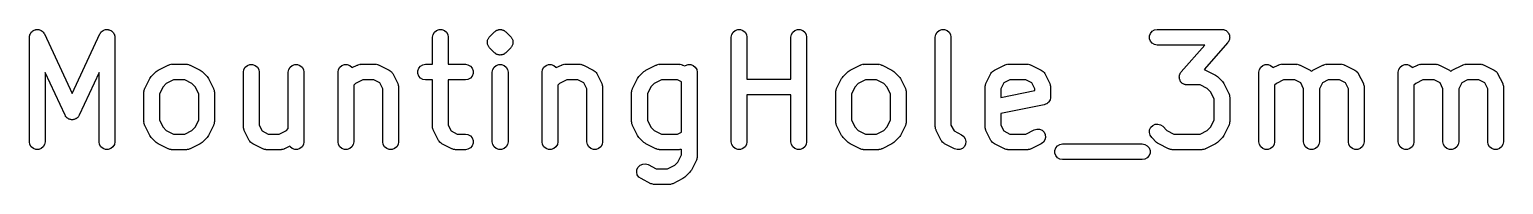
# Model space of a CAD drawing. Extents: x 10 to 287, y -200 to -10.
# Drawn here: x 202.45 to 216.55, y -132.11 to -130.63 of the extents above; entities that cross this region are included whole.
import ezdxf

# ---------------------------------------------------------------- set-up
doc = ezdxf.new("R2010")
doc.units = 0
doc.header["$MEASUREMENT"] = 0
doc.layers.add('BLACK', color=7, linetype='CONTINUOUS')

msp = doc.modelspace()

# ---------------------------------------------------------------- linework, layer by layer
at = {"layer": 'Black'}
for p, q in [((202.45, -130.704), (202.451, -130.694)), ((202.45, -131.704), (202.45, -130.704)), ((202.451, -130.694), (202.452, -130.684)), ((202.452, -130.684), (202.454, -130.681)), ((202.454, -130.678), (202.459, -130.67)), ((202.454, -130.681), (202.454, -130.678)), ((202.459, -130.67), (202.463, -130.661)), ((202.463, -130.661), (202.465, -130.658)), ((202.465, -130.658), (202.467, -130.655)), ((202.467, -130.655), (202.475, -130.649)), ((202.475, -130.649), (202.482, -130.642)), ((202.482, -130.642), (202.485, -130.641)), ((202.485, -130.641), (202.487, -130.639)), ((202.487, -130.639), (202.496, -130.635)), ((202.496, -130.635), (202.505, -130.631)), ((202.505, -130.631), (202.508, -130.631)), ((202.508, -130.631), (202.512, -130.63)), ((202.512, -130.63), (202.521, -130.63)), ((202.521, -130.63), (202.531, -130.629)), ((202.531, -130.629), (202.534, -130.63)), ((202.534, -130.63), (202.538, -130.63)), ((202.538, -130.63), (202.547, -130.633)), ((202.547, -130.633), (202.556, -130.636)), ((202.556, -130.636), (202.559, -130.638)), ((202.559, -130.638), (202.562, -130.639)), ((202.562, -130.639), (202.57, -130.645)), ((202.57, -130.645), (202.578, -130.651)), ((202.578, -130.651), (202.579, -130.653)), ((202.579, -130.653), (202.582, -130.655)), ((202.582, -130.655), (202.587, -130.664)), ((202.587, -130.664), (202.593, -130.672)), ((202.593, -130.672), (202.858, -131.241)), ((202.858, -131.241), (203.123, -130.672)), ((203.123, -130.672), (203.129, -130.664)), ((203.129, -130.664), (203.134, -130.655)), ((203.134, -130.655), (203.136, -130.653)), ((203.136, -130.653), (203.138, -130.651)), ((203.138, -130.651), (203.146, -130.645)), ((203.146, -130.645), (203.154, -130.639)), ((203.154, -130.639), (203.157, -130.638)), ((203.157, -130.638), (203.16, -130.636)), ((203.16, -130.636), (203.169, -130.633)), ((203.169, -130.633), (203.178, -130.63)), ((203.178, -130.63), (203.182, -130.63)), ((203.182, -130.63), (203.185, -130.629)), ((203.185, -130.629), (203.194, -130.63)), ((203.194, -130.63), (203.204, -130.63)), ((203.204, -130.63), (203.207, -130.631)), ((203.207, -130.631), (203.211, -130.631)), ((203.211, -130.631), (203.22, -130.635)), ((203.22, -130.635), (203.229, -130.639)), ((203.229, -130.639), (203.231, -130.641)), ((203.231, -130.641), (203.234, -130.642)), ((203.234, -130.642), (203.241, -130.649)), ((203.241, -130.649), (203.249, -130.655)), ((203.249, -130.655), (203.25, -130.658)), ((203.25, -130.658), (203.253, -130.661)), ((203.253, -130.661), (203.257, -130.67)), ((203.257, -130.67), (203.262, -130.678)), ((203.262, -130.678), (203.262, -130.681)), ((203.262, -130.681), (203.264, -130.684)), ((203.264, -130.684), (203.265, -130.694)), ((203.265, -130.694), (203.266, -130.704)), ((203.266, -130.704), (203.266, -131.704)), ((206.307, -130.704), (206.311, -130.678)), ((206.307, -130.962), (206.307, -130.704)), ((206.311, -130.678), (206.324, -130.655)), ((206.324, -130.655), (206.344, -130.639)), ((206.344, -130.639), (206.369, -130.63)), ((206.369, -130.63), (206.395, -130.63)), ((206.395, -130.63), (206.419, -130.639)), ((206.419, -130.639), (206.439, -130.655)), ((206.439, -130.655), (206.452, -130.678)), ((206.452, -130.678), (206.457, -130.704)), ((206.457, -130.704), (206.457, -130.962)), ((206.836, -130.726), (206.838, -130.72)), ((206.838, -130.72), (206.841, -130.714)), ((206.841, -130.714), (206.844, -130.708)), ((206.844, -130.708), (206.849, -130.704)), ((206.849, -130.704), (206.852, -130.698)), ((206.852, -130.698), (206.9, -130.651)), ((206.9, -130.651), (206.905, -130.647)), ((206.905, -130.647), (206.91, -130.642)), ((206.91, -130.642), (206.913, -130.641)), ((206.913, -130.641), (206.916, -130.639)), ((206.916, -130.639), (206.919, -130.638)), ((206.919, -130.638), (206.921, -130.636)), ((206.921, -130.636), (206.928, -130.634)), ((206.928, -130.634), (206.934, -130.631)), ((206.934, -130.631), (206.937, -130.631)), ((206.937, -130.631), (206.94, -130.63)), ((206.94, -130.63), (206.943, -130.63)), ((206.943, -130.63), (206.947, -130.629)), ((206.947, -130.629), (206.953, -130.629)), ((206.953, -130.629), (206.96, -130.629)), ((206.96, -130.629), (206.963, -130.63)), ((206.963, -130.63), (206.966, -130.63)), ((206.966, -130.63), (206.969, -130.631)), ((206.969, -130.631), (206.973, -130.631)), ((206.973, -130.631), (206.978, -130.634)), ((206.978, -130.634), (206.985, -130.636)), ((206.985, -130.636), (206.988, -130.638)), ((206.988, -130.638), (206.991, -130.639)), ((206.991, -130.639), (206.993, -130.641)), ((206.993, -130.641), (206.996, -130.642)), ((206.996, -130.642), (207.001, -130.647)), ((207.001, -130.647), (207.006, -130.651)), ((207.006, -130.651), (207.054, -130.698)), ((207.054, -130.698), (207.058, -130.704)), ((207.058, -130.704), (207.062, -130.708)), ((207.062, -130.708), (207.065, -130.714)), ((207.065, -130.714), (207.069, -130.72)), ((207.069, -130.72), (207.07, -130.726)), ((209.164, -130.704), (209.168, -130.678)), ((209.164, -131.704), (209.164, -130.704)), ((209.168, -130.678), (209.181, -130.655)), ((209.181, -130.655), (209.201, -130.639)), ((209.201, -130.639), (209.226, -130.63)), ((209.226, -130.63), (209.252, -130.63)), ((209.252, -130.63), (209.276, -130.639)), ((209.276, -130.639), (209.296, -130.655)), ((209.296, -130.655), (209.309, -130.678)), ((209.309, -130.678), (209.314, -130.704)), ((209.314, -130.704), (209.314, -131.105)), ((209.735, -130.704), (209.74, -130.678)), ((209.735, -131.105), (209.735, -130.704)), ((209.74, -130.678), (209.753, -130.655)), ((209.753, -130.655), (209.773, -130.639)), ((209.773, -130.639), (209.797, -130.63)), ((209.797, -130.63), (209.823, -130.63)), ((209.823, -130.63), (209.848, -130.639)), ((209.848, -130.639), (209.868, -130.655)), ((209.868, -130.655), (209.881, -130.678)), ((209.881, -130.678), (209.885, -130.704)), ((209.885, -130.704), (209.885, -131.704)), ((211.116, -130.704), (211.121, -130.678)), ((211.116, -131.561), (211.116, -130.704)), ((211.121, -130.678), (211.134, -130.655)), ((211.134, -130.655), (211.154, -130.639)), ((211.154, -130.639), (211.178, -130.63)), ((211.178, -130.63), (211.204, -130.63)), ((211.204, -130.63), (211.229, -130.639)), ((211.229, -130.639), (211.249, -130.655)), ((211.249, -130.655), (211.262, -130.678)), ((211.262, -130.678), (211.266, -130.704)), ((211.266, -130.704), (211.266, -131.543)), ((213.165, -130.691), (213.174, -130.666)), ((213.165, -130.717), (213.165, -130.691)), ((213.174, -130.741), (213.165, -130.717)), ((213.174, -130.666), (213.191, -130.646)), ((213.191, -130.646), (213.213, -130.633)), ((213.213, -130.633), (213.239, -130.629)), ((213.239, -130.629), (213.858, -130.629)), ((213.858, -130.629), (213.865, -130.63)), ((213.865, -130.63), (213.872, -130.63)), ((213.872, -130.63), (213.878, -130.632)), ((213.878, -130.632), (213.884, -130.633)), ((213.884, -130.633), (213.89, -130.637)), ((213.89, -130.637), (213.897, -130.639)), ((213.897, -130.639), (213.901, -130.643)), ((213.901, -130.643), (213.906, -130.646)), ((213.906, -130.646), (213.911, -130.652)), ((213.911, -130.652), (213.916, -130.657)), ((213.916, -130.657), (213.919, -130.662)), ((213.919, -130.662), (213.923, -130.666)), ((213.923, -130.666), (213.925, -130.673)), ((213.925, -130.673), (213.929, -130.679)), ((213.929, -130.724), (213.928, -130.731)), ((213.929, -130.679), (213.93, -130.685)), ((213.932, -130.717), (213.929, -130.724)), ((213.93, -130.685), (213.932, -130.691)), ((213.932, -130.691), (213.932, -130.698)), ((213.932, -130.698), (213.933, -130.705)), ((213.933, -130.705), (213.932, -130.711)), ((213.932, -130.711), (213.932, -130.717)), ((206.831, -130.745), (206.833, -130.738)), ((206.831, -130.751), (206.831, -130.745)), ((206.831, -130.758), (206.831, -130.751)), ((206.833, -130.764), (206.831, -130.758)), ((206.833, -130.732), (206.836, -130.726)), ((206.833, -130.738), (206.833, -130.732)), ((206.833, -130.771), (206.833, -130.764)), ((206.836, -130.777), (206.833, -130.771)), ((206.838, -130.783), (206.836, -130.777)), ((206.841, -130.788), (206.838, -130.783)), ((206.844, -130.794), (206.841, -130.788)), ((206.849, -130.799), (206.844, -130.794)), ((206.852, -130.804), (206.849, -130.799)), ((206.9, -130.852), (206.852, -130.804)), ((206.905, -130.856), (206.9, -130.852)), ((206.91, -130.86), (206.905, -130.856)), ((206.913, -130.862), (206.91, -130.86)), ((206.916, -130.864), (206.913, -130.862)), ((206.919, -130.865), (206.916, -130.864)), ((206.921, -130.867), (206.919, -130.865)), ((206.988, -130.865), (206.985, -130.867)), ((206.991, -130.864), (206.988, -130.865)), ((206.993, -130.862), (206.991, -130.864)), ((206.996, -130.86), (206.993, -130.862)), ((207.001, -130.856), (206.996, -130.86)), ((207.006, -130.852), (207.001, -130.856)), ((207.054, -130.804), (207.006, -130.852)), ((207.058, -130.799), (207.054, -130.804)), ((207.062, -130.794), (207.058, -130.799)), ((207.065, -130.788), (207.062, -130.794)), ((207.069, -130.783), (207.065, -130.788)), ((207.07, -130.777), (207.069, -130.783)), ((207.07, -130.726), (207.073, -130.732)), ((207.073, -130.771), (207.07, -130.777)), ((207.073, -130.732), (207.074, -130.738)), ((207.074, -130.764), (207.073, -130.771)), ((207.074, -130.738), (207.075, -130.745)), ((207.075, -130.758), (207.074, -130.764)), ((207.075, -130.745), (207.075, -130.751)), ((207.075, -130.751), (207.075, -130.758)), ((213.191, -130.761), (213.174, -130.741)), ((213.213, -130.774), (213.191, -130.761)), ((213.239, -130.779), (213.213, -130.774)), ((213.693, -130.779), (213.239, -130.779)), ((213.468, -131.035), (213.693, -130.779)), ((213.914, -130.753), (213.687, -131.013)), ((213.918, -130.747), (213.914, -130.753)), ((213.923, -130.741), (213.918, -130.747)), ((213.925, -130.736), (213.923, -130.741)), ((213.928, -130.731), (213.925, -130.736)), ((203.682, -131.018), (203.777, -130.97)), ((203.777, -130.97), (203.781, -130.969)), ((203.781, -130.969), (203.785, -130.966)), ((203.785, -130.966), (203.793, -130.965)), ((203.793, -130.965), (203.802, -130.962)), ((203.802, -130.962), (203.806, -130.963)), ((203.806, -130.963), (203.81, -130.962)), ((203.81, -130.962), (203.953, -130.962)), ((203.953, -130.962), (203.957, -130.963)), ((203.957, -130.963), (203.962, -130.962)), ((203.962, -130.962), (203.97, -130.965)), ((203.97, -130.965), (203.979, -130.966)), ((203.979, -130.966), (203.983, -130.969)), ((203.983, -130.969), (203.987, -130.97)), ((203.987, -130.97), (204.082, -131.018)), ((204.502, -131.011), (204.515, -130.989)), ((204.515, -130.989), (204.535, -130.972)), ((204.535, -130.972), (204.559, -130.963)), ((204.559, -130.963), (204.585, -130.963)), ((204.585, -130.963), (204.61, -130.972)), ((204.61, -130.972), (204.63, -130.989)), ((204.63, -130.989), (204.643, -131.011)), ((204.93, -131.011), (204.943, -130.989)), ((204.943, -130.989), (204.963, -130.972)), ((204.963, -130.972), (204.988, -130.963)), ((204.988, -130.963), (205.014, -130.963)), ((205.014, -130.963), (205.038, -130.972)), ((205.038, -130.972), (205.058, -130.989)), ((205.058, -130.989), (205.071, -131.011)), ((205.406, -131.011), (205.419, -130.989)), ((205.419, -130.989), (205.439, -130.972)), ((205.439, -130.972), (205.464, -130.963)), ((205.464, -130.963), (205.49, -130.963)), ((205.49, -130.963), (205.514, -130.972)), ((205.514, -130.972), (205.534, -130.989)), ((205.534, -130.989), (205.538, -130.994)), ((205.538, -130.994), (205.586, -130.97)), ((205.586, -130.97), (205.59, -130.969)), ((205.59, -130.969), (205.594, -130.966)), ((205.594, -130.966), (205.603, -130.965)), ((205.603, -130.965), (205.611, -130.962)), ((205.611, -130.962), (205.616, -130.963)), ((205.616, -130.963), (205.62, -130.962)), ((205.62, -130.962), (205.763, -130.962)), ((205.763, -130.962), (205.767, -130.963)), ((205.767, -130.963), (205.771, -130.962)), ((205.771, -130.962), (205.78, -130.965)), ((205.78, -130.965), (205.788, -130.966)), ((205.788, -130.966), (205.792, -130.969)), ((205.792, -130.969), (205.796, -130.97)), ((205.796, -130.97), (205.891, -131.018)), ((206.165, -131.024), (206.174, -130.999)), ((206.174, -130.999), (206.191, -130.98)), ((206.191, -130.98), (206.213, -130.966)), ((206.213, -130.966), (206.239, -130.962)), ((206.239, -130.962), (206.307, -130.962)), ((206.457, -130.962), (206.62, -130.962)), ((206.62, -130.962), (206.645, -130.966)), ((206.645, -130.966), (206.668, -130.98)), ((206.668, -130.98), (206.685, -130.999)), ((206.685, -130.999), (206.694, -131.024)), ((206.883, -131.011), (206.896, -130.989)), ((206.896, -130.989), (206.916, -130.972)), ((206.916, -130.972), (206.94, -130.963)), ((206.928, -130.869), (206.921, -130.867)), ((206.934, -130.871), (206.928, -130.869)), ((206.937, -130.872), (206.934, -130.871)), ((206.94, -130.873), (206.937, -130.872)), ((206.943, -130.873), (206.94, -130.873)), ((206.94, -130.963), (206.966, -130.963)), ((206.947, -130.874), (206.943, -130.873)), ((206.953, -130.873), (206.947, -130.874)), ((206.96, -130.874), (206.953, -130.873)), ((206.963, -130.873), (206.96, -130.874)), ((206.966, -130.873), (206.963, -130.873)), ((206.969, -130.872), (206.966, -130.873)), ((206.966, -130.963), (206.991, -130.972)), ((206.973, -130.871), (206.969, -130.872)), ((206.978, -130.869), (206.973, -130.871)), ((206.985, -130.867), (206.978, -130.869)), ((206.991, -130.972), (207.011, -130.989)), ((207.011, -130.989), (207.024, -131.011)), ((207.359, -131.011), (207.372, -130.989)), ((207.372, -130.989), (207.392, -130.972)), ((207.392, -130.972), (207.416, -130.963)), ((207.416, -130.963), (207.442, -130.963)), ((207.442, -130.963), (207.467, -130.972)), ((207.467, -130.972), (207.487, -130.989)), ((207.487, -130.989), (207.49, -130.994)), ((207.49, -130.994), (207.539, -130.97)), ((207.539, -130.97), (207.543, -130.969)), ((207.543, -130.969), (207.547, -130.966)), ((207.547, -130.966), (207.555, -130.965)), ((207.555, -130.965), (207.564, -130.962)), ((207.564, -130.962), (207.568, -130.963)), ((207.568, -130.963), (207.572, -130.962)), ((207.572, -130.962), (207.715, -130.962)), ((207.715, -130.962), (207.719, -130.963)), ((207.719, -130.963), (207.724, -130.962)), ((207.724, -130.962), (207.732, -130.965)), ((207.732, -130.965), (207.741, -130.966)), ((207.741, -130.966), (207.744, -130.969)), ((207.744, -130.969), (207.749, -130.97)), ((207.749, -130.97), (207.844, -131.018)), ((208.348, -131.018), (208.443, -130.97)), ((208.443, -130.97), (208.448, -130.969)), ((208.448, -130.969), (208.451, -130.966)), ((208.451, -130.966), (208.46, -130.965)), ((208.46, -130.965), (208.468, -130.962)), ((208.468, -130.962), (208.473, -130.963)), ((208.473, -130.963), (208.477, -130.962)), ((208.477, -130.962), (208.667, -130.962)), ((208.667, -130.962), (208.672, -130.963)), ((208.672, -130.963), (208.676, -130.962)), ((208.676, -130.962), (208.684, -130.965)), ((208.684, -130.965), (208.693, -130.966)), ((208.693, -130.966), (208.697, -130.969)), ((208.697, -130.969), (208.701, -130.97)), ((208.701, -130.97), (208.718, -130.978)), ((208.718, -130.978), (208.725, -130.972)), ((208.725, -130.972), (208.75, -130.963)), ((208.75, -130.963), (208.776, -130.963)), ((208.776, -130.963), (208.8, -130.972)), ((208.8, -130.972), (208.82, -130.989)), ((208.82, -130.989), (208.833, -131.011)), ((210.301, -131.018), (210.396, -130.97)), ((210.396, -130.97), (210.4, -130.969)), ((210.4, -130.969), (210.404, -130.966)), ((210.404, -130.966), (210.412, -130.965)), ((210.412, -130.965), (210.421, -130.962)), ((210.421, -130.962), (210.425, -130.963)), ((210.425, -130.963), (210.429, -130.962)), ((210.429, -130.962), (210.572, -130.962)), ((210.572, -130.962), (210.576, -130.963)), ((210.576, -130.963), (210.581, -130.962)), ((210.581, -130.962), (210.589, -130.965)), ((210.589, -130.965), (210.598, -130.966)), ((210.598, -130.966), (210.602, -130.969)), ((210.602, -130.969), (210.606, -130.97)), ((210.606, -130.97), (210.701, -131.018)), ((211.682, -131.018), (211.777, -130.97)), ((211.777, -130.97), (211.781, -130.969)), ((211.781, -130.969), (211.785, -130.966)), ((211.785, -130.966), (211.793, -130.965)), ((211.793, -130.965), (211.802, -130.962)), ((211.802, -130.962), (211.806, -130.963)), ((211.806, -130.963), (211.81, -130.962)), ((211.81, -130.962), (212.001, -130.962)), ((212.001, -130.962), (212.005, -130.963)), ((212.005, -130.963), (212.009, -130.962)), ((212.009, -130.962), (212.018, -130.965)), ((212.018, -130.965), (212.026, -130.966)), ((212.026, -130.966), (212.03, -130.969)), ((212.03, -130.969), (212.034, -130.97)), ((212.034, -130.97), (212.13, -131.018)), ((214.216, -131.011), (214.229, -130.989)), ((214.229, -130.989), (214.249, -130.972)), ((214.249, -130.972), (214.273, -130.963)), ((214.273, -130.963), (214.299, -130.963)), ((214.299, -130.963), (214.324, -130.972)), ((214.324, -130.972), (214.344, -130.989)), ((214.344, -130.989), (214.347, -130.994)), ((214.347, -130.994), (214.396, -130.97)), ((214.396, -130.97), (214.4, -130.969)), ((214.4, -130.969), (214.404, -130.966)), ((214.404, -130.966), (214.412, -130.965)), ((214.412, -130.965), (214.421, -130.962)), ((214.421, -130.962), (214.425, -130.963)), ((214.425, -130.963), (214.429, -130.962)), ((214.429, -130.962), (214.572, -130.962)), ((214.572, -130.962), (214.576, -130.963)), ((214.576, -130.963), (214.581, -130.962)), ((214.581, -130.962), (214.589, -130.965)), ((214.589, -130.965), (214.598, -130.966)), ((214.598, -130.966), (214.602, -130.969)), ((214.602, -130.969), (214.606, -130.97)), ((214.606, -130.97), (214.701, -131.018)), ((214.729, -131.018), (214.824, -130.97)), ((214.824, -130.97), (214.829, -130.969)), ((214.829, -130.969), (214.832, -130.966)), ((214.832, -130.966), (214.841, -130.965)), ((214.841, -130.965), (214.849, -130.962)), ((214.849, -130.962), (214.854, -130.963)), ((214.854, -130.963), (214.858, -130.962)), ((214.858, -130.962), (215.001, -130.962)), ((215.001, -130.962), (215.005, -130.963)), ((215.005, -130.963), (215.009, -130.962)), ((215.009, -130.962), (215.018, -130.965)), ((215.018, -130.965), (215.026, -130.966)), ((215.026, -130.966), (215.03, -130.969)), ((215.03, -130.969), (215.034, -130.97)), ((215.034, -130.97), (215.13, -131.018)), ((215.549, -131.011), (215.562, -130.989)), ((215.562, -130.989), (215.582, -130.972)), ((215.582, -130.972), (215.607, -130.963)), ((215.607, -130.963), (215.633, -130.963)), ((215.633, -130.963), (215.657, -130.972)), ((215.657, -130.972), (215.677, -130.989)), ((215.677, -130.989), (215.68, -130.994)), ((215.68, -130.994), (215.729, -130.97)), ((215.729, -130.97), (215.733, -130.969)), ((215.733, -130.969), (215.737, -130.966)), ((215.737, -130.966), (215.746, -130.965)), ((215.746, -130.965), (215.754, -130.962)), ((215.754, -130.962), (215.758, -130.963)), ((215.758, -130.963), (215.763, -130.962)), ((215.763, -130.962), (215.906, -130.962)), ((215.906, -130.962), (215.91, -130.963)), ((215.91, -130.963), (215.914, -130.962)), ((215.914, -130.962), (215.923, -130.965)), ((215.923, -130.965), (215.931, -130.966)), ((215.931, -130.966), (215.935, -130.969)), ((215.935, -130.969), (215.939, -130.97)), ((215.939, -130.97), (216.034, -131.018)), ((216.062, -131.018), (216.158, -130.97)), ((216.158, -130.97), (216.162, -130.969)), ((216.162, -130.969), (216.166, -130.966)), ((216.166, -130.966), (216.174, -130.965)), ((216.174, -130.965), (216.183, -130.962)), ((216.183, -130.962), (216.187, -130.963)), ((216.187, -130.963), (216.191, -130.962)), ((216.191, -130.962), (216.334, -130.962)), ((216.334, -130.962), (216.338, -130.963)), ((216.338, -130.963), (216.343, -130.962)), ((216.343, -130.962), (216.351, -130.965)), ((216.351, -130.965), (216.36, -130.966)), ((216.36, -130.966), (216.363, -130.969)), ((216.363, -130.969), (216.368, -130.97)), ((216.368, -130.97), (216.463, -131.018)), ((202.79, -131.45), (202.6, -131.042)), ((202.6, -131.042), (202.6, -131.704)), ((203.116, -131.042), (202.926, -131.45)), ((203.116, -131.704), (203.116, -131.042)), ((203.553, -131.194), (203.6, -131.099)), ((203.6, -131.099), (203.608, -131.089)), ((203.608, -131.089), (203.614, -131.079)), ((203.614, -131.079), (203.662, -131.032)), ((203.662, -131.032), (203.672, -131.025)), ((203.672, -131.025), (203.682, -131.018)), ((203.759, -131.146), (203.729, -131.177)), ((203.828, -131.112), (203.759, -131.146)), ((203.935, -131.112), (203.828, -131.112)), ((204.004, -131.146), (203.935, -131.112)), ((204.034, -131.177), (204.004, -131.146)), ((204.082, -131.018), (204.092, -131.025)), ((204.092, -131.025), (204.101, -131.032)), ((204.101, -131.032), (204.149, -131.079)), ((204.149, -131.079), (204.156, -131.089)), ((204.156, -131.089), (204.163, -131.099)), ((204.163, -131.099), (204.211, -131.194)), ((204.497, -131.037), (204.502, -131.011)), ((204.497, -131.561), (204.497, -131.037)), ((204.643, -131.011), (204.647, -131.037)), ((204.647, -131.037), (204.647, -131.543)), ((204.926, -131.037), (204.93, -131.011)), ((204.926, -131.577), (204.926, -131.037)), ((205.071, -131.011), (205.076, -131.037)), ((205.076, -131.037), (205.076, -131.704)), ((205.402, -131.037), (205.406, -131.011)), ((205.402, -131.704), (205.402, -131.037)), ((205.569, -131.146), (205.552, -131.163)), ((205.638, -131.112), (205.569, -131.146)), ((205.745, -131.112), (205.638, -131.112)), ((205.802, -131.14), (205.745, -131.112)), ((205.831, -131.198), (205.802, -131.14)), ((205.891, -131.018), (205.9, -131.024)), ((205.9, -131.024), (205.909, -131.03)), ((205.909, -131.03), (205.911, -131.032)), ((205.911, -131.032), (205.912, -131.033)), ((205.912, -131.033), (205.918, -131.042)), ((205.918, -131.042), (205.925, -131.051)), ((205.925, -131.051), (205.973, -131.146)), ((205.973, -131.146), (205.974, -131.15)), ((206.165, -131.05), (206.165, -131.024)), ((206.174, -131.074), (206.165, -131.05)), ((206.191, -131.094), (206.174, -131.074)), ((206.213, -131.107), (206.191, -131.094)), ((206.239, -131.112), (206.213, -131.107)), ((206.307, -131.112), (206.239, -131.112)), ((206.307, -131.561), (206.307, -131.112)), ((206.62, -131.112), (206.457, -131.112)), ((206.457, -131.112), (206.457, -131.543)), ((206.645, -131.107), (206.62, -131.112)), ((206.668, -131.094), (206.645, -131.107)), ((206.685, -131.074), (206.668, -131.094)), ((206.694, -131.05), (206.685, -131.074)), ((206.694, -131.024), (206.694, -131.05)), ((206.878, -131.037), (206.883, -131.011)), ((206.878, -131.704), (206.878, -131.037)), ((207.024, -131.011), (207.028, -131.037)), ((207.028, -131.037), (207.028, -131.704)), ((207.354, -131.037), (207.359, -131.011)), ((207.354, -131.704), (207.354, -131.037)), ((207.521, -131.146), (207.504, -131.163)), ((207.59, -131.112), (207.521, -131.146)), ((207.697, -131.112), (207.59, -131.112)), ((207.754, -131.14), (207.697, -131.112)), ((207.783, -131.198), (207.754, -131.14)), ((207.844, -131.018), (207.853, -131.024)), ((207.853, -131.024), (207.862, -131.03)), ((207.862, -131.03), (207.863, -131.032)), ((207.863, -131.032), (207.865, -131.033)), ((207.865, -131.033), (207.871, -131.042)), ((207.871, -131.042), (207.877, -131.051)), ((207.877, -131.051), (207.925, -131.146)), ((207.925, -131.146), (207.926, -131.15)), ((208.219, -131.194), (208.267, -131.099)), ((208.267, -131.099), (208.274, -131.089)), ((208.274, -131.089), (208.281, -131.079)), ((208.281, -131.079), (208.329, -131.032)), ((208.329, -131.032), (208.339, -131.025)), ((208.339, -131.025), (208.348, -131.018)), ((208.426, -131.146), (208.396, -131.177)), ((208.495, -131.112), (208.426, -131.146)), ((208.65, -131.112), (208.495, -131.112)), ((208.688, -131.131), (208.65, -131.112)), ((208.688, -131.61), (208.688, -131.131)), ((208.833, -131.011), (208.838, -131.037)), ((208.838, -131.037), (208.838, -131.846)), ((209.314, -131.105), (209.735, -131.105)), ((210.172, -131.194), (210.219, -131.099)), ((210.219, -131.099), (210.227, -131.089)), ((210.227, -131.089), (210.233, -131.079)), ((210.233, -131.079), (210.281, -131.032)), ((210.281, -131.032), (210.291, -131.025)), ((210.291, -131.025), (210.301, -131.018)), ((210.379, -131.146), (210.348, -131.177)), ((210.447, -131.112), (210.379, -131.146)), ((210.554, -131.112), (210.447, -131.112)), ((210.623, -131.146), (210.554, -131.112)), ((210.653, -131.177), (210.623, -131.146)), ((210.701, -131.018), (210.711, -131.025)), ((210.711, -131.025), (210.72, -131.032)), ((210.72, -131.032), (210.768, -131.079)), ((210.768, -131.079), (210.775, -131.089)), ((210.775, -131.089), (210.782, -131.099)), ((210.782, -131.099), (210.83, -131.194)), ((211.599, -131.15), (211.6, -131.146)), ((211.6, -131.146), (211.648, -131.051)), ((211.648, -131.051), (211.655, -131.042)), ((211.655, -131.042), (211.661, -131.033)), ((211.661, -131.033), (211.662, -131.032)), ((211.662, -131.032), (211.663, -131.03)), ((211.663, -131.03), (211.673, -131.024)), ((211.673, -131.024), (211.682, -131.018)), ((211.771, -131.14), (211.742, -131.198)), ((211.828, -131.112), (211.771, -131.14)), ((211.983, -131.112), (211.828, -131.112)), ((212.04, -131.14), (211.983, -131.112)), ((212.069, -131.198), (212.04, -131.14)), ((212.13, -131.018), (212.138, -131.024)), ((212.138, -131.024), (212.148, -131.03)), ((212.148, -131.03), (212.149, -131.032)), ((212.149, -131.032), (212.15, -131.033)), ((212.15, -131.033), (212.157, -131.042)), ((212.157, -131.042), (212.163, -131.051)), ((212.163, -131.051), (212.211, -131.146)), ((212.211, -131.146), (212.212, -131.15)), ((213.45, -131.083), (213.451, -131.077)), ((213.451, -131.09), (213.45, -131.083)), ((213.451, -131.072), (213.453, -131.065)), ((213.451, -131.077), (213.451, -131.072)), ((213.451, -131.098), (213.451, -131.09)), ((213.453, -131.103), (213.451, -131.098)), ((213.453, -131.065), (213.455, -131.057)), ((213.454, -131.109), (213.453, -131.103)), ((213.457, -131.115), (213.454, -131.109)), ((213.455, -131.057), (213.458, -131.053)), ((213.46, -131.122), (213.457, -131.115)), ((213.458, -131.053), (213.46, -131.047)), ((213.46, -131.047), (213.464, -131.041)), ((213.463, -131.127), (213.46, -131.122)), ((213.466, -131.132), (213.463, -131.127)), ((213.464, -131.041), (213.468, -131.035)), ((213.472, -131.136), (213.466, -131.132)), ((213.476, -131.142), (213.472, -131.136)), ((213.481, -131.145), (213.476, -131.142)), ((213.486, -131.149), (213.481, -131.145)), ((213.687, -131.013), (213.693, -131.014)), ((213.693, -131.014), (213.697, -131.016)), ((213.697, -131.016), (213.701, -131.018)), ((213.701, -131.018), (213.796, -131.065)), ((213.796, -131.065), (213.806, -131.072)), ((213.806, -131.072), (213.816, -131.079)), ((213.816, -131.079), (213.863, -131.127)), ((213.863, -131.127), (213.87, -131.137)), ((213.87, -131.137), (213.877, -131.146)), ((213.877, -131.146), (213.925, -131.242)), ((214.211, -131.037), (214.216, -131.011)), ((214.211, -131.704), (214.211, -131.037)), ((214.379, -131.146), (214.361, -131.163)), ((214.447, -131.112), (214.379, -131.146)), ((214.554, -131.112), (214.447, -131.112)), ((214.612, -131.14), (214.554, -131.112)), ((214.64, -131.198), (214.612, -131.14)), ((214.701, -131.018), (214.71, -131.024)), ((214.71, -131.024), (214.715, -131.028)), ((214.715, -131.028), (214.72, -131.024)), ((214.72, -131.024), (214.729, -131.018)), ((214.819, -131.14), (214.79, -131.198)), ((214.876, -131.112), (214.819, -131.14)), ((214.983, -131.112), (214.876, -131.112)), ((215.04, -131.14), (214.983, -131.112)), ((215.069, -131.198), (215.04, -131.14)), ((215.13, -131.018), (215.138, -131.024)), ((215.138, -131.024), (215.148, -131.03)), ((215.148, -131.03), (215.149, -131.032)), ((215.149, -131.032), (215.15, -131.033)), ((215.15, -131.033), (215.157, -131.042)), ((215.157, -131.042), (215.163, -131.051)), ((215.163, -131.051), (215.211, -131.146)), ((215.211, -131.146), (215.212, -131.15)), ((215.545, -131.037), (215.549, -131.011)), ((215.545, -131.704), (215.545, -131.037)), ((215.712, -131.146), (215.695, -131.163)), ((215.78, -131.112), (215.712, -131.146)), ((215.888, -131.112), (215.78, -131.112)), ((215.945, -131.14), (215.888, -131.112)), ((215.973, -131.198), (215.945, -131.14)), ((216.034, -131.018), (216.043, -131.024)), ((216.043, -131.024), (216.048, -131.028)), ((216.048, -131.028), (216.054, -131.024)), ((216.054, -131.024), (216.062, -131.018)), ((216.152, -131.14), (216.123, -131.198)), ((216.209, -131.112), (216.152, -131.14)), ((216.316, -131.112), (216.209, -131.112)), ((216.373, -131.14), (216.316, -131.112)), ((216.402, -131.198), (216.373, -131.14)), ((216.463, -131.018), (216.472, -131.024)), ((216.472, -131.024), (216.481, -131.03)), ((216.481, -131.03), (216.482, -131.032)), ((216.482, -131.032), (216.484, -131.033)), ((216.484, -131.033), (216.49, -131.042)), ((216.49, -131.042), (216.496, -131.051)), ((216.496, -131.051), (216.544, -131.146)), ((216.544, -131.146), (216.545, -131.15)), ((203.545, -131.219), (203.548, -131.21)), ((203.546, -131.223), (203.545, -131.219)), ((203.545, -131.227), (203.546, -131.223)), ((203.545, -131.513), (203.545, -131.227)), ((203.548, -131.21), (203.549, -131.202)), ((203.549, -131.202), (203.551, -131.198)), ((203.551, -131.198), (203.553, -131.194)), ((203.729, -131.177), (203.695, -131.245)), ((203.695, -131.245), (203.695, -131.495)), ((204.069, -131.245), (204.034, -131.177)), ((204.069, -131.495), (204.069, -131.245)), ((204.211, -131.194), (204.212, -131.198)), ((204.212, -131.198), (204.214, -131.202)), ((204.214, -131.202), (204.216, -131.21)), ((204.216, -131.21), (204.218, -131.219)), ((204.218, -131.219), (204.218, -131.223)), ((204.218, -131.223), (204.219, -131.227)), ((204.219, -131.227), (204.219, -131.513)), ((205.552, -131.163), (205.552, -131.704)), ((205.831, -131.704), (205.831, -131.198)), ((205.974, -131.15), (205.976, -131.154)), ((205.976, -131.154), (205.978, -131.163)), ((205.978, -131.163), (205.98, -131.171)), ((205.98, -131.171), (205.98, -131.176)), ((205.98, -131.176), (205.981, -131.18)), ((205.981, -131.18), (205.981, -131.704)), ((207.504, -131.163), (207.504, -131.704)), ((207.783, -131.704), (207.783, -131.198)), ((207.926, -131.15), (207.928, -131.154)), ((207.928, -131.154), (207.93, -131.163)), ((207.93, -131.163), (207.932, -131.171)), ((207.932, -131.171), (207.932, -131.176)), ((207.932, -131.176), (207.933, -131.18)), ((207.933, -131.18), (207.933, -131.704)), ((208.211, -131.227), (208.212, -131.223)), ((208.211, -131.513), (208.211, -131.227)), ((208.212, -131.219), (208.214, -131.21)), ((208.212, -131.223), (208.212, -131.219)), ((208.214, -131.21), (208.216, -131.202)), ((208.216, -131.202), (208.218, -131.198)), ((208.218, -131.198), (208.219, -131.194)), ((208.396, -131.177), (208.361, -131.245)), ((208.361, -131.245), (208.361, -131.495)), ((209.735, -131.255), (209.314, -131.255)), ((209.314, -131.255), (209.314, -131.704)), ((209.735, -131.704), (209.735, -131.255)), ((210.164, -131.219), (210.167, -131.21)), ((210.165, -131.223), (210.164, -131.219)), ((210.164, -131.227), (210.165, -131.223)), ((210.164, -131.513), (210.164, -131.227)), ((210.167, -131.21), (210.168, -131.202)), ((210.168, -131.202), (210.171, -131.198)), ((210.171, -131.198), (210.172, -131.194)), ((210.348, -131.177), (210.314, -131.245)), ((210.314, -131.245), (210.314, -131.495)), ((210.688, -131.245), (210.653, -131.177)), ((210.688, -131.495), (210.688, -131.245)), ((210.83, -131.194), (210.831, -131.198)), ((210.831, -131.198), (210.833, -131.202)), ((210.833, -131.202), (210.835, -131.21)), ((210.835, -131.21), (210.837, -131.219)), ((210.837, -131.219), (210.837, -131.223)), ((210.837, -131.223), (210.838, -131.227)), ((210.838, -131.227), (210.838, -131.513)), ((211.592, -131.18), (211.593, -131.176)), ((211.592, -131.561), (211.592, -131.18)), ((211.593, -131.171), (211.595, -131.163)), ((211.593, -131.176), (211.593, -131.171)), ((211.595, -131.163), (211.597, -131.154)), ((211.597, -131.154), (211.599, -131.15)), ((211.742, -131.198), (211.742, -131.279)), ((211.742, -131.279), (212.069, -131.214)), ((212.069, -131.214), (212.069, -131.198)), ((212.212, -131.15), (212.214, -131.154)), ((212.214, -131.154), (212.216, -131.163)), ((212.217, -131.287), (212.215, -131.299)), ((212.216, -131.163), (212.218, -131.171)), ((212.219, -131.275), (212.217, -131.287)), ((212.218, -131.171), (212.218, -131.176)), ((212.218, -131.176), (212.219, -131.18)), ((212.219, -131.18), (212.219, -131.275)), ((213.493, -131.151), (213.486, -131.149)), ((213.499, -131.155), (213.493, -131.151)), ((213.505, -131.156), (213.499, -131.155)), ((213.51, -131.158), (213.505, -131.156)), ((213.517, -131.158), (213.51, -131.158)), ((213.525, -131.16), (213.517, -131.158)), ((213.65, -131.16), (213.525, -131.16)), ((213.718, -131.194), (213.65, -131.16)), ((213.749, -131.224), (213.718, -131.194)), ((213.783, -131.293), (213.749, -131.224)), ((213.925, -131.242), (213.926, -131.246)), ((213.926, -131.246), (213.928, -131.249)), ((213.928, -131.249), (213.93, -131.258)), ((213.93, -131.258), (213.932, -131.266)), ((213.932, -131.266), (213.932, -131.271)), ((213.932, -131.271), (213.933, -131.275)), ((213.933, -131.275), (213.933, -131.513)), ((214.361, -131.163), (214.361, -131.704)), ((214.64, -131.704), (214.64, -131.198)), ((214.79, -131.198), (214.79, -131.704)), ((215.069, -131.704), (215.069, -131.198)), ((215.212, -131.15), (215.214, -131.154)), ((215.214, -131.154), (215.216, -131.163)), ((215.216, -131.163), (215.218, -131.171)), ((215.218, -131.171), (215.218, -131.176)), ((215.218, -131.176), (215.219, -131.18)), ((215.219, -131.18), (215.219, -131.704)), ((215.695, -131.163), (215.695, -131.704)), ((215.973, -131.704), (215.973, -131.198)), ((216.123, -131.198), (216.123, -131.704)), ((216.402, -131.704), (216.402, -131.198)), ((216.545, -131.15), (216.547, -131.154)), ((216.547, -131.154), (216.549, -131.163)), ((216.549, -131.163), (216.551, -131.171)), ((216.551, -131.171), (216.551, -131.176)), ((216.551, -131.176), (216.552, -131.18)), ((216.552, -131.18), (216.552, -131.704)), ((212.158, -131.349), (211.742, -131.432)), ((212.17, -131.344), (212.158, -131.349)), ((212.181, -131.34), (212.17, -131.344)), ((212.182, -131.339), (212.181, -131.34)), ((212.183, -131.339), (212.182, -131.339)), ((212.192, -131.331), (212.183, -131.339)), ((212.201, -131.323), (212.192, -131.331)), ((212.202, -131.323), (212.201, -131.323)), ((212.208, -131.311), (212.202, -131.322)), ((212.202, -131.322), (212.202, -131.323)), ((212.214, -131.301), (212.208, -131.311)), ((212.215, -131.299), (212.214, -131.3)), ((212.214, -131.3), (212.214, -131.301)), ((213.783, -131.495), (213.783, -131.293)), ((202.794, -131.455), (202.79, -131.45)), ((202.796, -131.461), (202.794, -131.455)), ((202.801, -131.466), (202.796, -131.461)), ((202.805, -131.471), (202.801, -131.466)), ((202.81, -131.475), (202.805, -131.471)), ((202.815, -131.479), (202.81, -131.475)), ((202.821, -131.482), (202.815, -131.479)), ((202.826, -131.486), (202.821, -131.482)), ((202.833, -131.488), (202.826, -131.486)), ((202.838, -131.49), (202.833, -131.488)), ((202.845, -131.491), (202.838, -131.49)), ((202.851, -131.493), (202.845, -131.491)), ((202.858, -131.492), (202.851, -131.493)), ((202.864, -131.493), (202.858, -131.492)), ((202.871, -131.491), (202.864, -131.493)), ((202.877, -131.49), (202.871, -131.491)), ((202.883, -131.488), (202.877, -131.49)), ((202.89, -131.486), (202.883, -131.488)), ((202.895, -131.482), (202.89, -131.486)), ((202.901, -131.479), (202.895, -131.482)), ((202.906, -131.475), (202.901, -131.479)), ((202.911, -131.471), (202.906, -131.475)), ((202.915, -131.466), (202.911, -131.471)), ((202.919, -131.461), (202.915, -131.466)), ((202.922, -131.455), (202.919, -131.461)), ((202.926, -131.45), (202.922, -131.455)), ((203.546, -131.517), (203.545, -131.513)), ((203.545, -131.522), (203.546, -131.517)), ((203.548, -131.53), (203.545, -131.522)), ((203.549, -131.539), (203.548, -131.53)), ((203.551, -131.543), (203.549, -131.539)), ((203.553, -131.547), (203.551, -131.543)), ((203.6, -131.642), (203.553, -131.547)), ((203.695, -131.495), (203.729, -131.564)), ((203.729, -131.564), (203.759, -131.594)), ((204.004, -131.594), (204.034, -131.564)), ((204.034, -131.564), (204.069, -131.495)), ((204.211, -131.547), (204.163, -131.642)), ((204.212, -131.543), (204.211, -131.547)), ((204.214, -131.539), (204.212, -131.543)), ((204.216, -131.53), (204.214, -131.539)), ((204.218, -131.522), (204.216, -131.53)), ((204.219, -131.513), (204.218, -131.517)), ((204.218, -131.517), (204.218, -131.522)), ((204.498, -131.565), (204.497, -131.561)), ((204.498, -131.569), (204.498, -131.565)), ((204.5, -131.578), (204.498, -131.569)), ((204.647, -131.543), (204.676, -131.6)), ((206.307, -131.565), (206.307, -131.561)), ((206.307, -131.569), (206.307, -131.565)), ((206.31, -131.578), (206.307, -131.569)), ((206.457, -131.543), (206.485, -131.6)), ((208.212, -131.517), (208.211, -131.513)), ((208.212, -131.522), (208.212, -131.517)), ((208.214, -131.53), (208.212, -131.522)), ((208.216, -131.539), (208.214, -131.53)), ((208.218, -131.543), (208.216, -131.539)), ((208.219, -131.547), (208.218, -131.543)), ((208.267, -131.642), (208.219, -131.547)), ((208.361, -131.495), (208.396, -131.564)), ((208.396, -131.564), (208.426, -131.594)), ((210.165, -131.517), (210.164, -131.513)), ((210.164, -131.522), (210.165, -131.517)), ((210.167, -131.53), (210.164, -131.522)), ((210.168, -131.539), (210.167, -131.53)), ((210.171, -131.543), (210.168, -131.539)), ((210.172, -131.547), (210.171, -131.543)), ((210.219, -131.642), (210.172, -131.547)), ((210.314, -131.495), (210.348, -131.564)), ((210.348, -131.564), (210.379, -131.594)), ((210.623, -131.594), (210.653, -131.564)), ((210.653, -131.564), (210.688, -131.495)), ((210.83, -131.547), (210.782, -131.642)), ((210.831, -131.543), (210.83, -131.547)), ((210.833, -131.539), (210.831, -131.543)), ((210.835, -131.53), (210.833, -131.539)), ((210.837, -131.522), (210.835, -131.53)), ((210.838, -131.513), (210.837, -131.517)), ((210.837, -131.517), (210.837, -131.522)), ((211.117, -131.565), (211.116, -131.561)), ((211.117, -131.569), (211.117, -131.565)), ((211.119, -131.578), (211.117, -131.569)), ((211.266, -131.543), (211.295, -131.6)), ((211.593, -131.565), (211.592, -131.561)), ((211.593, -131.569), (211.593, -131.565)), ((211.595, -131.578), (211.593, -131.569)), ((211.742, -131.432), (211.742, -131.543)), ((211.742, -131.543), (211.771, -131.6)), ((213.166, -131.589), (213.177, -131.565)), ((213.177, -131.565), (213.196, -131.547)), ((213.196, -131.547), (213.219, -131.536)), ((213.219, -131.536), (213.245, -131.534)), ((213.245, -131.534), (213.271, -131.54)), ((213.271, -131.54), (213.292, -131.555)), ((213.292, -131.555), (213.331, -131.594)), ((213.718, -131.594), (213.749, -131.564)), ((213.749, -131.564), (213.783, -131.495)), ((213.925, -131.547), (213.877, -131.642)), ((213.926, -131.543), (213.925, -131.547)), ((213.928, -131.539), (213.926, -131.543)), ((213.93, -131.53), (213.928, -131.539)), ((213.932, -131.522), (213.93, -131.53)), ((213.933, -131.513), (213.932, -131.517)), ((213.932, -131.517), (213.932, -131.522)), ((202.454, -131.729), (202.45, -131.704)), ((202.6, -131.704), (202.595, -131.729)), ((203.121, -131.729), (203.116, -131.704)), ((203.266, -131.704), (203.262, -131.729)), ((203.608, -131.652), (203.6, -131.642)), ((203.614, -131.661), (203.608, -131.652)), ((203.662, -131.709), (203.614, -131.661)), ((203.672, -131.716), (203.662, -131.709)), ((203.759, -131.594), (203.828, -131.629)), ((203.828, -131.629), (203.935, -131.629)), ((203.935, -131.629), (204.004, -131.594)), ((204.101, -131.709), (204.092, -131.716)), ((204.149, -131.661), (204.101, -131.709)), ((204.156, -131.652), (204.149, -131.661)), ((204.163, -131.642), (204.156, -131.652)), ((204.502, -131.586), (204.5, -131.578)), ((204.504, -131.59), (204.502, -131.586)), ((204.505, -131.594), (204.504, -131.59)), ((204.553, -131.69), (204.505, -131.594)), ((204.559, -131.698), (204.553, -131.69)), ((204.565, -131.708), (204.559, -131.698)), ((204.567, -131.709), (204.565, -131.708)), ((204.568, -131.71), (204.567, -131.709)), ((204.577, -131.717), (204.568, -131.71)), ((204.676, -131.6), (204.733, -131.629)), ((204.733, -131.629), (204.84, -131.629)), ((204.84, -131.629), (204.909, -131.594)), ((204.909, -131.594), (204.926, -131.577)), ((205.076, -131.704), (205.071, -131.729)), ((205.406, -131.729), (205.402, -131.704)), ((205.552, -131.704), (205.547, -131.729)), ((205.835, -131.729), (205.831, -131.704)), ((205.981, -131.704), (205.976, -131.729)), ((206.311, -131.586), (206.31, -131.578)), ((206.313, -131.59), (206.311, -131.586)), ((206.315, -131.594), (206.313, -131.59)), ((206.362, -131.69), (206.315, -131.594)), ((206.369, -131.698), (206.362, -131.69)), ((206.375, -131.708), (206.369, -131.698)), ((206.377, -131.709), (206.375, -131.708)), ((206.378, -131.71), (206.377, -131.709)), ((206.387, -131.717), (206.378, -131.71)), ((206.485, -131.6), (206.542, -131.629)), ((206.542, -131.629), (206.62, -131.629)), ((206.62, -131.629), (206.645, -131.633)), ((206.645, -131.633), (206.668, -131.646)), ((206.668, -131.646), (206.685, -131.666)), ((206.685, -131.666), (206.694, -131.691)), ((206.694, -131.691), (206.694, -131.717)), ((206.883, -131.729), (206.878, -131.704)), ((207.028, -131.704), (207.024, -131.729)), ((207.359, -131.729), (207.354, -131.704)), ((207.504, -131.704), (207.5, -131.729)), ((207.787, -131.729), (207.783, -131.704)), ((207.933, -131.704), (207.928, -131.729)), ((208.274, -131.652), (208.267, -131.642)), ((208.281, -131.661), (208.274, -131.652)), ((208.329, -131.709), (208.281, -131.661)), ((208.339, -131.716), (208.329, -131.709)), ((208.426, -131.594), (208.495, -131.629)), ((208.495, -131.629), (208.65, -131.629)), ((208.65, -131.629), (208.688, -131.61)), ((209.168, -131.729), (209.164, -131.704)), ((209.314, -131.704), (209.309, -131.729)), ((209.74, -131.729), (209.735, -131.704)), ((209.885, -131.704), (209.881, -131.729)), ((210.227, -131.652), (210.219, -131.642)), ((210.233, -131.661), (210.227, -131.652)), ((210.281, -131.709), (210.233, -131.661)), ((210.291, -131.716), (210.281, -131.709)), ((210.379, -131.594), (210.447, -131.629)), ((210.447, -131.629), (210.554, -131.629)), ((210.554, -131.629), (210.623, -131.594)), ((210.72, -131.709), (210.711, -131.716)), ((210.768, -131.661), (210.72, -131.709)), ((210.775, -131.652), (210.768, -131.661)), ((210.782, -131.642), (210.775, -131.652)), ((211.121, -131.586), (211.119, -131.578)), ((211.123, -131.59), (211.121, -131.586)), ((211.124, -131.594), (211.123, -131.59)), ((211.172, -131.69), (211.124, -131.594)), ((211.178, -131.698), (211.172, -131.69)), ((211.184, -131.708), (211.178, -131.698)), ((211.186, -131.709), (211.184, -131.708)), ((211.187, -131.71), (211.186, -131.709)), ((211.196, -131.717), (211.187, -131.71)), ((211.295, -131.6), (211.368, -131.637)), ((211.368, -131.637), (211.389, -131.652)), ((211.389, -131.652), (211.403, -131.674)), ((211.403, -131.674), (211.409, -131.699)), ((211.409, -131.699), (211.406, -131.725)), ((211.597, -131.586), (211.595, -131.578)), ((211.599, -131.59), (211.597, -131.586)), ((211.6, -131.594), (211.599, -131.59)), ((211.648, -131.69), (211.6, -131.594)), ((211.655, -131.698), (211.648, -131.69)), ((211.661, -131.708), (211.655, -131.698)), ((211.662, -131.709), (211.661, -131.708)), ((211.663, -131.71), (211.662, -131.709)), ((211.673, -131.717), (211.663, -131.71)), ((211.771, -131.6), (211.828, -131.629)), ((211.828, -131.629), (211.983, -131.629)), ((211.983, -131.629), (212.062, -131.589)), ((212.062, -131.589), (212.087, -131.582)), ((212.087, -131.582), (212.113, -131.583)), ((212.113, -131.583), (212.137, -131.593)), ((212.15, -131.708), (212.13, -131.723)), ((212.137, -131.593), (212.156, -131.611)), ((212.165, -131.686), (212.15, -131.708)), ((212.156, -131.611), (212.168, -131.635)), ((212.171, -131.661), (212.165, -131.686)), ((212.168, -131.635), (212.171, -131.661)), ((213.164, -131.615), (213.166, -131.589)), ((213.171, -131.64), (213.164, -131.615)), ((213.186, -131.661), (213.171, -131.64)), ((213.233, -131.709), (213.186, -131.661)), ((213.243, -131.716), (213.233, -131.709)), ((213.331, -131.594), (213.399, -131.629)), ((213.399, -131.629), (213.65, -131.629)), ((213.65, -131.629), (213.718, -131.594)), ((213.816, -131.709), (213.806, -131.716)), ((213.863, -131.661), (213.816, -131.709)), ((213.87, -131.652), (213.863, -131.661)), ((213.877, -131.642), (213.87, -131.652)), ((214.216, -131.729), (214.211, -131.704)), ((214.361, -131.704), (214.357, -131.729)), ((214.645, -131.729), (214.64, -131.704)), ((214.79, -131.704), (214.786, -131.729)), ((215.073, -131.729), (215.069, -131.704)), ((215.219, -131.704), (215.214, -131.729)), ((215.549, -131.729), (215.545, -131.704)), ((215.695, -131.704), (215.69, -131.729)), ((215.978, -131.729), (215.973, -131.704)), ((216.123, -131.704), (216.119, -131.729)), ((216.406, -131.729), (216.402, -131.704)), ((216.552, -131.704), (216.547, -131.729)), ((202.467, -131.752), (202.454, -131.729)), ((202.487, -131.769), (202.467, -131.752)), ((202.512, -131.778), (202.487, -131.769)), ((202.538, -131.778), (202.512, -131.778)), ((202.562, -131.769), (202.538, -131.778)), ((202.582, -131.752), (202.562, -131.769)), ((202.595, -131.729), (202.582, -131.752)), ((203.134, -131.752), (203.121, -131.729)), ((203.154, -131.769), (203.134, -131.752)), ((203.178, -131.778), (203.154, -131.769)), ((203.204, -131.778), (203.178, -131.778)), ((203.229, -131.769), (203.204, -131.778)), ((203.249, -131.752), (203.229, -131.769)), ((203.262, -131.729), (203.249, -131.752)), ((203.682, -131.723), (203.672, -131.716)), ((203.777, -131.771), (203.682, -131.723)), ((203.781, -131.772), (203.777, -131.771)), ((203.785, -131.774), (203.781, -131.772)), ((203.793, -131.776), (203.785, -131.774)), ((203.802, -131.778), (203.793, -131.776)), ((203.806, -131.778), (203.802, -131.778)), ((203.81, -131.779), (203.806, -131.778)), ((203.953, -131.779), (203.81, -131.779)), ((203.957, -131.778), (203.953, -131.779)), ((203.962, -131.778), (203.957, -131.778)), ((203.97, -131.776), (203.962, -131.778)), ((203.979, -131.774), (203.97, -131.776)), ((203.983, -131.772), (203.979, -131.774)), ((203.987, -131.771), (203.983, -131.772)), ((204.082, -131.723), (203.987, -131.771)), ((204.092, -131.716), (204.082, -131.723)), ((204.586, -131.723), (204.577, -131.717)), ((204.682, -131.771), (204.586, -131.723)), ((204.686, -131.772), (204.682, -131.771)), ((204.689, -131.774), (204.686, -131.772)), ((204.698, -131.776), (204.689, -131.774)), ((204.706, -131.778), (204.698, -131.776)), ((204.711, -131.778), (204.706, -131.778)), ((204.715, -131.779), (204.711, -131.778)), ((204.858, -131.779), (204.715, -131.779)), ((204.862, -131.778), (204.858, -131.779)), ((204.866, -131.778), (204.862, -131.778)), ((204.875, -131.776), (204.866, -131.778)), ((204.884, -131.774), (204.875, -131.776)), ((204.887, -131.772), (204.884, -131.774)), ((204.891, -131.771), (204.887, -131.772)), ((204.94, -131.746), (204.891, -131.771)), ((204.943, -131.752), (204.94, -131.746)), ((204.963, -131.769), (204.943, -131.752)), ((204.988, -131.778), (204.963, -131.769)), ((205.014, -131.778), (204.988, -131.778)), ((205.038, -131.769), (205.014, -131.778)), ((205.058, -131.752), (205.038, -131.769)), ((205.071, -131.729), (205.058, -131.752)), ((205.419, -131.752), (205.406, -131.729)), ((205.439, -131.769), (205.419, -131.752)), ((205.464, -131.778), (205.439, -131.769)), ((205.49, -131.778), (205.464, -131.778)), ((205.514, -131.769), (205.49, -131.778)), ((205.534, -131.752), (205.514, -131.769)), ((205.547, -131.729), (205.534, -131.752)), ((205.848, -131.752), (205.835, -131.729)), ((205.868, -131.769), (205.848, -131.752)), ((205.892, -131.778), (205.868, -131.769)), ((205.919, -131.778), (205.892, -131.778)), ((205.943, -131.769), (205.919, -131.778)), ((205.963, -131.752), (205.943, -131.769)), ((205.976, -131.729), (205.963, -131.752)), ((206.396, -131.723), (206.387, -131.717)), ((206.491, -131.771), (206.396, -131.723)), ((206.495, -131.772), (206.491, -131.771)), ((206.499, -131.774), (206.495, -131.772)), ((206.508, -131.776), (206.499, -131.774)), ((206.516, -131.778), (206.508, -131.776)), ((206.52, -131.778), (206.516, -131.778)), ((206.525, -131.779), (206.52, -131.778)), ((206.62, -131.779), (206.525, -131.779)), ((206.645, -131.774), (206.62, -131.779)), ((206.668, -131.761), (206.645, -131.774)), ((206.685, -131.741), (206.668, -131.761)), ((206.694, -131.717), (206.685, -131.741)), ((206.896, -131.752), (206.883, -131.729)), ((206.916, -131.769), (206.896, -131.752)), ((206.94, -131.778), (206.916, -131.769)), ((206.966, -131.778), (206.94, -131.778)), ((206.991, -131.769), (206.966, -131.778)), ((207.011, -131.752), (206.991, -131.769)), ((207.024, -131.729), (207.011, -131.752)), ((207.372, -131.752), (207.359, -131.729)), ((207.392, -131.769), (207.372, -131.752)), ((207.416, -131.778), (207.392, -131.769)), ((207.442, -131.778), (207.416, -131.778)), ((207.467, -131.769), (207.442, -131.778)), ((207.487, -131.752), (207.467, -131.769)), ((207.5, -131.729), (207.487, -131.752)), ((207.8, -131.752), (207.787, -131.729)), ((207.82, -131.769), (207.8, -131.752)), ((207.845, -131.778), (207.82, -131.769)), ((207.871, -131.778), (207.845, -131.778)), ((207.895, -131.769), (207.871, -131.778)), ((207.915, -131.752), (207.895, -131.769)), ((207.928, -131.729), (207.915, -131.752)), ((208.348, -131.723), (208.339, -131.716)), ((208.443, -131.771), (208.348, -131.723)), ((208.448, -131.772), (208.443, -131.771)), ((208.451, -131.774), (208.448, -131.772)), ((208.46, -131.776), (208.451, -131.774)), ((208.468, -131.778), (208.46, -131.776)), ((208.473, -131.778), (208.468, -131.778)), ((208.477, -131.779), (208.473, -131.778)), ((208.667, -131.779), (208.477, -131.779)), ((208.653, -131.897), (208.688, -131.829)), ((208.672, -131.778), (208.667, -131.779)), ((208.676, -131.778), (208.672, -131.778)), ((208.684, -131.776), (208.676, -131.778)), ((208.688, -131.775), (208.684, -131.776)), ((208.688, -131.829), (208.688, -131.775)), ((208.838, -131.846), (208.837, -131.851)), ((208.837, -131.851), (208.837, -131.855)), ((209.181, -131.752), (209.168, -131.729)), ((209.201, -131.769), (209.181, -131.752)), ((209.226, -131.778), (209.201, -131.769)), ((209.252, -131.778), (209.226, -131.778)), ((209.276, -131.769), (209.252, -131.778)), ((209.296, -131.752), (209.276, -131.769)), ((209.309, -131.729), (209.296, -131.752)), ((209.753, -131.752), (209.74, -131.729)), ((209.773, -131.769), (209.753, -131.752)), ((209.797, -131.778), (209.773, -131.769)), ((209.823, -131.778), (209.797, -131.778)), ((209.848, -131.769), (209.823, -131.778)), ((209.868, -131.752), (209.848, -131.769)), ((209.881, -131.729), (209.868, -131.752)), ((210.301, -131.723), (210.291, -131.716)), ((210.396, -131.771), (210.301, -131.723)), ((210.4, -131.772), (210.396, -131.771)), ((210.404, -131.774), (210.4, -131.772)), ((210.412, -131.776), (210.404, -131.774)), ((210.421, -131.778), (210.412, -131.776)), ((210.425, -131.778), (210.421, -131.778)), ((210.429, -131.779), (210.425, -131.778)), ((210.572, -131.779), (210.429, -131.779)), ((210.576, -131.778), (210.572, -131.779)), ((210.581, -131.778), (210.576, -131.778)), ((210.589, -131.776), (210.581, -131.778)), ((210.598, -131.774), (210.589, -131.776)), ((210.602, -131.772), (210.598, -131.774)), ((210.606, -131.771), (210.602, -131.772)), ((210.701, -131.723), (210.606, -131.771)), ((210.711, -131.716), (210.701, -131.723)), ((211.205, -131.723), (211.196, -131.717)), ((211.301, -131.771), (211.205, -131.723)), ((211.326, -131.778), (211.301, -131.771)), ((211.352, -131.777), (211.326, -131.778)), ((211.375, -131.766), (211.352, -131.777)), ((211.394, -131.748), (211.375, -131.766)), ((211.406, -131.725), (211.394, -131.748)), ((211.682, -131.723), (211.673, -131.717)), ((211.777, -131.771), (211.682, -131.723)), ((211.781, -131.772), (211.777, -131.771)), ((211.785, -131.774), (211.781, -131.772)), ((211.793, -131.776), (211.785, -131.774)), ((211.802, -131.778), (211.793, -131.776)), ((211.806, -131.778), (211.802, -131.778)), ((211.81, -131.779), (211.806, -131.778)), ((212.001, -131.779), (211.81, -131.779)), ((212.005, -131.778), (212.001, -131.779)), ((212.009, -131.778), (212.005, -131.778)), ((212.018, -131.776), (212.009, -131.778)), ((212.026, -131.774), (212.018, -131.776)), ((212.03, -131.772), (212.026, -131.774)), ((212.034, -131.771), (212.03, -131.772)), ((212.13, -131.723), (212.034, -131.771)), ((212.26, -131.786), (212.269, -131.761)), ((212.26, -131.812), (212.26, -131.786)), ((212.269, -131.836), (212.26, -131.812)), ((212.269, -131.761), (212.286, -131.741)), ((212.286, -131.856), (212.269, -131.836)), ((212.286, -131.741), (212.308, -131.728)), ((212.308, -131.728), (212.334, -131.724)), ((212.334, -131.724), (213.096, -131.724)), ((213.096, -131.724), (213.122, -131.728)), ((213.122, -131.728), (213.144, -131.741)), ((213.144, -131.741), (213.161, -131.761)), ((213.161, -131.836), (213.144, -131.856)), ((213.161, -131.761), (213.17, -131.786)), ((213.17, -131.812), (213.161, -131.836)), ((213.17, -131.786), (213.17, -131.812)), ((213.253, -131.723), (213.243, -131.716)), ((213.348, -131.771), (213.253, -131.723)), ((213.352, -131.772), (213.348, -131.771)), ((213.356, -131.774), (213.352, -131.772)), ((213.365, -131.776), (213.356, -131.774)), ((213.373, -131.778), (213.365, -131.776)), ((213.377, -131.778), (213.373, -131.778)), ((213.382, -131.779), (213.377, -131.778)), ((213.667, -131.779), (213.382, -131.779)), ((213.672, -131.778), (213.667, -131.779)), ((213.676, -131.778), (213.672, -131.778)), ((213.684, -131.776), (213.676, -131.778)), ((213.693, -131.774), (213.684, -131.776)), ((213.697, -131.772), (213.693, -131.774)), ((213.701, -131.771), (213.697, -131.772)), ((213.796, -131.723), (213.701, -131.771)), ((213.806, -131.716), (213.796, -131.723)), ((214.229, -131.752), (214.216, -131.729)), ((214.249, -131.769), (214.229, -131.752)), ((214.273, -131.778), (214.249, -131.769)), ((214.299, -131.778), (214.273, -131.778)), ((214.324, -131.769), (214.299, -131.778)), ((214.344, -131.752), (214.324, -131.769)), ((214.357, -131.729), (214.344, -131.752)), ((214.658, -131.752), (214.645, -131.729)), ((214.678, -131.769), (214.658, -131.752)), ((214.702, -131.778), (214.678, -131.769)), ((214.728, -131.778), (214.702, -131.778)), ((214.753, -131.769), (214.728, -131.778)), ((214.772, -131.752), (214.753, -131.769)), ((214.786, -131.729), (214.772, -131.752)), ((215.086, -131.752), (215.073, -131.729)), ((215.106, -131.769), (215.086, -131.752)), ((215.131, -131.778), (215.106, -131.769)), ((215.157, -131.778), (215.131, -131.778)), ((215.181, -131.769), (215.157, -131.778)), ((215.201, -131.752), (215.181, -131.769)), ((215.214, -131.729), (215.201, -131.752)), ((215.562, -131.752), (215.549, -131.729)), ((215.582, -131.769), (215.562, -131.752)), ((215.607, -131.778), (215.582, -131.769)), ((215.633, -131.778), (215.607, -131.778)), ((215.657, -131.769), (215.633, -131.778)), ((215.677, -131.752), (215.657, -131.769)), ((215.69, -131.729), (215.677, -131.752)), ((215.991, -131.752), (215.978, -131.729)), ((216.011, -131.769), (215.991, -131.752)), ((216.035, -131.778), (216.011, -131.769)), ((216.061, -131.778), (216.035, -131.778)), ((216.086, -131.769), (216.061, -131.778)), ((216.106, -131.752), (216.086, -131.769)), ((216.119, -131.729), (216.106, -131.752)), ((216.419, -131.752), (216.406, -131.729)), ((216.439, -131.769), (216.419, -131.752)), ((216.464, -131.778), (216.439, -131.769)), ((216.49, -131.778), (216.464, -131.778)), ((216.514, -131.769), (216.49, -131.778)), ((216.534, -131.752), (216.514, -131.769)), ((216.547, -131.729), (216.534, -131.752)), ((208.259, -131.994), (208.262, -131.968)), ((208.265, -132.019), (208.259, -131.994)), ((208.262, -131.968), (208.274, -131.945)), ((208.274, -131.945), (208.293, -131.927)), ((208.293, -131.927), (208.317, -131.916)), ((208.317, -131.916), (208.343, -131.915)), ((208.343, -131.915), (208.368, -131.922)), ((208.368, -131.922), (208.447, -131.962)), ((208.447, -131.962), (208.554, -131.962)), ((208.554, -131.962), (208.623, -131.928)), ((208.623, -131.928), (208.653, -131.897)), ((208.775, -131.985), (208.768, -131.995)), ((208.782, -131.975), (208.775, -131.985)), ((208.83, -131.88), (208.782, -131.975)), ((208.831, -131.876), (208.83, -131.88)), ((208.833, -131.872), (208.831, -131.876)), ((208.835, -131.863), (208.833, -131.872)), ((208.837, -131.855), (208.835, -131.863)), ((212.308, -131.869), (212.286, -131.856)), ((212.334, -131.874), (212.308, -131.869)), ((213.096, -131.874), (212.334, -131.874)), ((213.122, -131.869), (213.096, -131.874)), ((213.144, -131.856), (213.122, -131.869)), ((208.28, -132.041), (208.265, -132.019)), ((208.301, -132.056), (208.28, -132.041)), ((208.396, -132.104), (208.301, -132.056)), ((208.4, -132.105), (208.396, -132.104)), ((208.404, -132.107), (208.4, -132.105)), ((208.412, -132.109), (208.404, -132.107)), ((208.421, -132.111), (208.412, -132.109)), ((208.425, -132.111), (208.421, -132.111)), ((208.429, -132.112), (208.425, -132.111)), ((208.572, -132.112), (208.429, -132.112)), ((208.576, -132.111), (208.572, -132.112)), ((208.581, -132.111), (208.576, -132.111)), ((208.589, -132.109), (208.581, -132.111)), ((208.598, -132.107), (208.589, -132.109)), ((208.602, -132.105), (208.598, -132.107)), ((208.606, -132.104), (208.602, -132.105)), ((208.701, -132.056), (208.606, -132.104)), ((208.711, -132.049), (208.701, -132.056)), ((208.72, -132.042), (208.711, -132.049)), ((208.768, -131.995), (208.72, -132.042))]:
    msp.add_line(p, q, dxfattribs=at)

doc.saveas('drawing.dxf')
